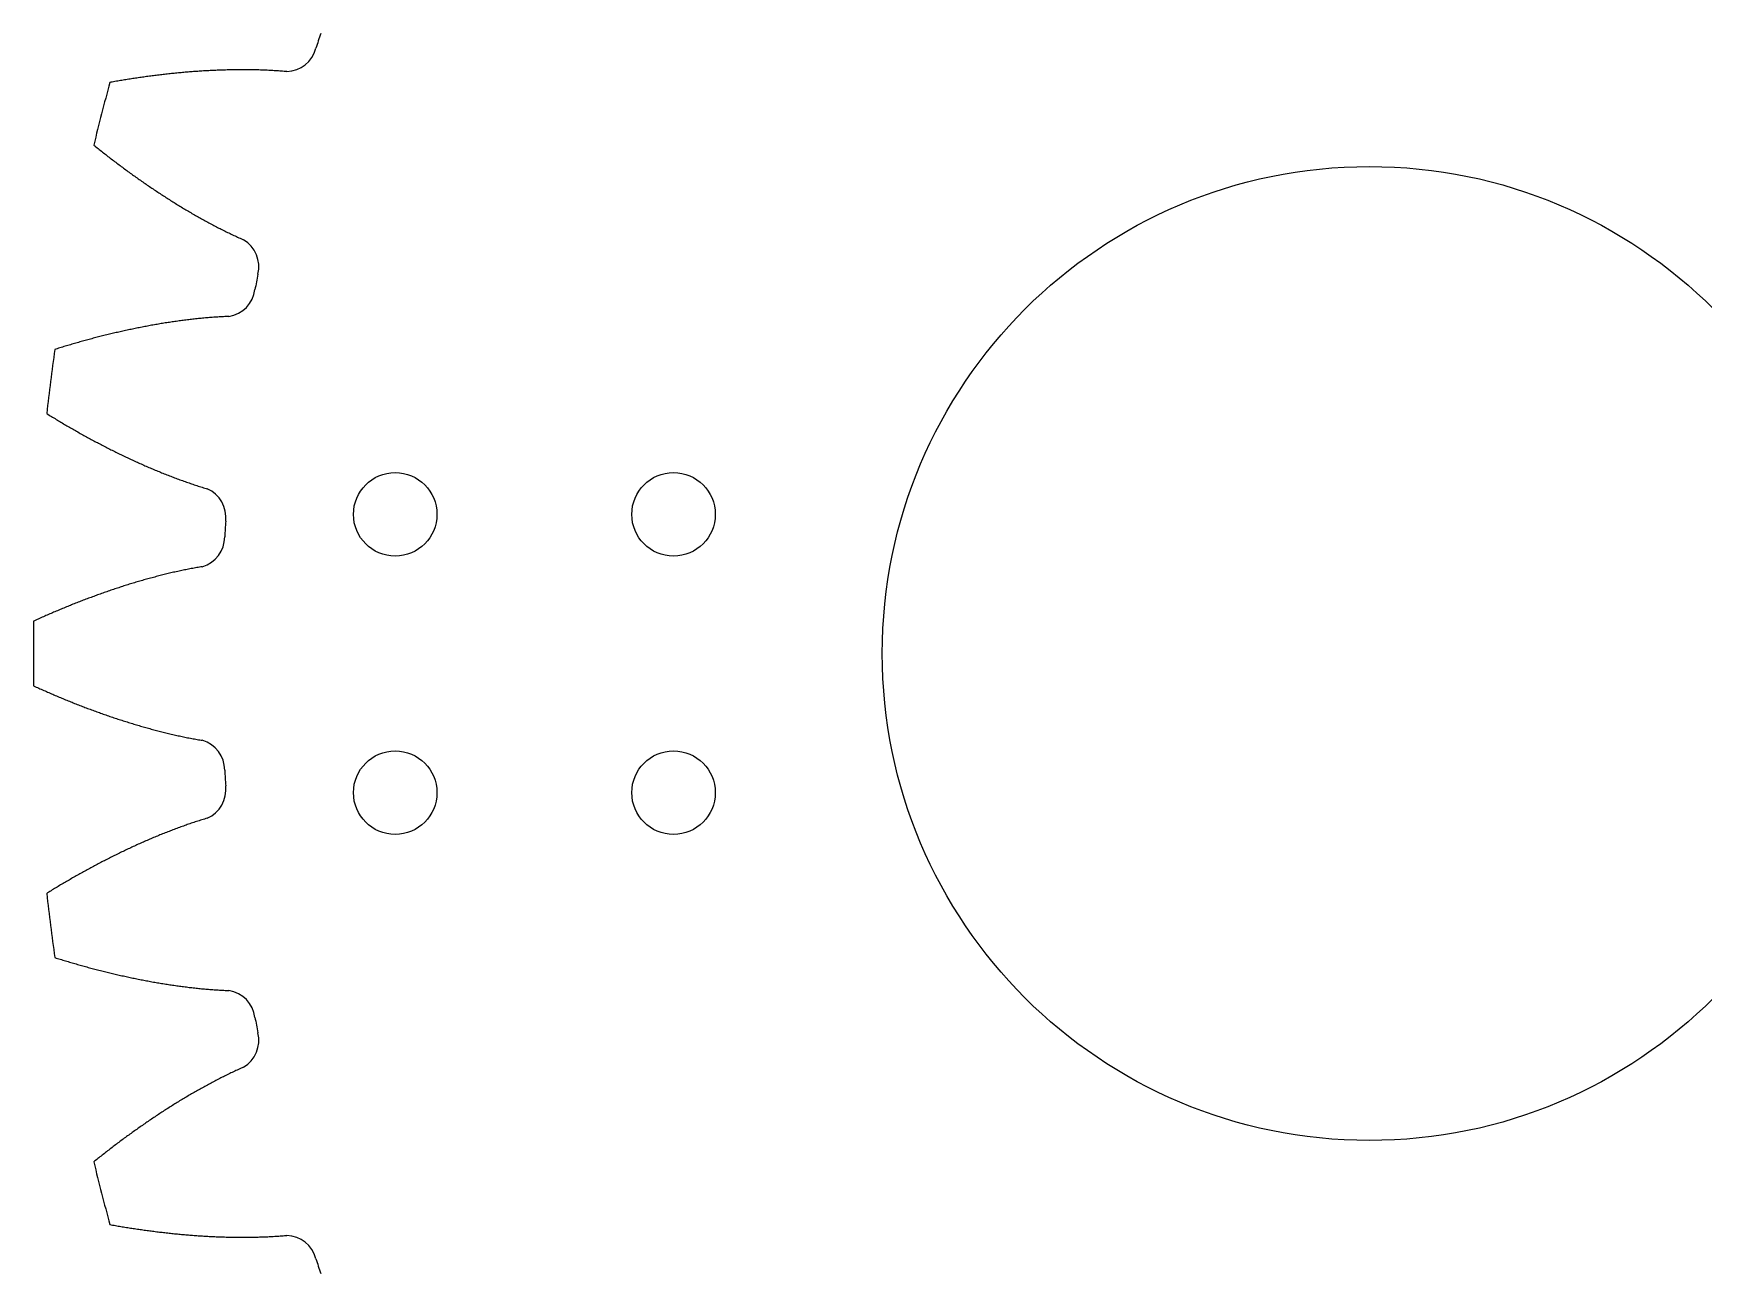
# Model space of a CAD drawing. Extents: x 72 to 228, y 22 to 178.
# Drawn here: x 72 to 132, y 77.7 to 122.3 of the extents above; entities that cross this region are included whole.
import ezdxf

# ---------------------------------------------------------------- set-up
doc = ezdxf.new("R2010")
doc.units = 0
doc.layers.get('0').update_dxf_attribs({"linetype": 'continuous'})

# ---------------------------------------------------------------- blocks, each defined once
blk = doc.blocks.new('CUT088')
at = {"color": 0}
for points in [[(81.104, 120.911), (81.054, 120.916), (81.004, 120.92), (80.954, 120.924), (80.904, 120.928), (80.854, 120.931), (80.805, 120.935), (80.755, 120.938), (80.705, 120.941), (80.655, 120.944), (80.605, 120.947), (80.555, 120.95), (80.505, 120.953), (80.455, 120.955), (80.405, 120.958), (80.355, 120.96), (80.305, 120.962), (80.255, 120.964), (80.205, 120.966), (80.155, 120.967), (80.105, 120.969), (80.055, 120.97), (80.005, 120.971), (79.955, 120.973), (79.905, 120.974), (79.855, 120.974), (79.805, 120.975), (79.755, 120.976), (79.705, 120.976), (79.655, 120.977), (79.605, 120.977), (79.555, 120.977), (79.505, 120.977), (79.455, 120.977), (79.405, 120.977), (79.355, 120.976), (79.305, 120.976), (79.255, 120.975), (79.205, 120.975), (79.155, 120.974), (79.105, 120.973), (79.055, 120.972), (79.006, 120.971), (78.956, 120.97), (78.906, 120.968), (78.856, 120.967), (78.806, 120.965), (78.756, 120.964), (78.706, 120.962), (78.656, 120.96), (78.606, 120.958), (78.556, 120.956), (78.506, 120.954), (78.456, 120.951), (78.406, 120.949), (78.356, 120.947), (78.306, 120.944), (78.256, 120.941), (78.206, 120.938), (78.156, 120.936), (78.106, 120.933), (78.056, 120.929), (78.007, 120.926), (77.957, 120.923), (77.907, 120.92), (77.857, 120.916), (77.807, 120.912), (77.757, 120.909), (77.707, 120.905), (77.657, 120.901), (77.608, 120.897), (77.558, 120.893), (77.508, 120.889), (77.458, 120.885), (77.408, 120.88), (77.359, 120.876), (77.309, 120.871), (77.259, 120.867), (77.209, 120.862), (77.159, 120.857), (77.11, 120.852), (77.06, 120.847), (77.01, 120.842), (76.96, 120.837), (76.911, 120.832), (76.861, 120.827), (76.811, 120.821), (76.762, 120.816), (76.712, 120.81), (76.662, 120.804), (76.613, 120.799), (76.563, 120.793), (76.513, 120.787), (76.464, 120.781), (76.414, 120.775), (76.364, 120.769), (76.315, 120.762), (76.265, 120.756), (76.216, 120.75), (76.166, 120.743), (76.116, 120.736), (76.067, 120.73), (76.017, 120.723), (75.968, 120.716), (75.918, 120.709), (75.869, 120.702), (75.819, 120.695), (75.77, 120.688), (75.72, 120.681), (75.671, 120.673), (75.621, 120.666), (75.572, 120.659), (75.523, 120.651), (75.473, 120.643), (75.424, 120.636), (75.374, 120.628), (75.325, 120.62), (75.276, 120.612), (75.226, 120.604), (75.177, 120.596), (75.128, 120.588), (75.078, 120.579), (75.029, 120.571), (74.98, 120.563), (74.93, 120.554), (74.881, 120.546), (74.832, 120.537), (74.783, 120.528), (74.748, 120.522)], [(74.17, 118.269), (74.209, 118.238), (74.248, 118.207), (74.287, 118.175), (74.326, 118.144), (74.365, 118.113), (74.404, 118.082), (74.443, 118.051), (74.482, 118.02), (74.522, 117.989), (74.561, 117.958), (74.6, 117.927), (74.64, 117.896), (74.679, 117.866), (74.719, 117.835), (74.758, 117.805), (74.798, 117.774), (74.838, 117.744), (74.877, 117.713), (74.917, 117.683), (74.957, 117.653), (74.997, 117.623), (75.037, 117.593), (75.077, 117.563), (75.117, 117.533), (75.157, 117.503), (75.197, 117.473), (75.237, 117.443), (75.277, 117.413), (75.318, 117.384), (75.358, 117.354), (75.398, 117.325), (75.439, 117.295), (75.479, 117.266), (75.52, 117.236), (75.56, 117.207), (75.601, 117.178), (75.642, 117.149), (75.682, 117.12), (75.723, 117.091), (75.764, 117.062), (75.805, 117.033), (75.846, 117.005), (75.887, 116.976), (75.928, 116.947), (75.969, 116.919), (76.01, 116.89), (76.051, 116.862), (76.092, 116.834), (76.134, 116.805), (76.175, 116.777), (76.216, 116.749), (76.258, 116.721), (76.299, 116.693), (76.341, 116.665), (76.382, 116.638), (76.424, 116.61), (76.466, 116.582), (76.507, 116.555), (76.549, 116.527), (76.591, 116.5), (76.633, 116.473), (76.675, 116.445), (76.717, 116.418), (76.759, 116.391), (76.801, 116.364), (76.843, 116.337), (76.885, 116.31), (76.927, 116.284), (76.97, 116.257), (77.012, 116.231), (77.054, 116.204), (77.097, 116.178), (77.139, 116.151), (77.182, 116.125), (77.225, 116.099), (77.267, 116.073), (77.31, 116.047), (77.353, 116.021), (77.396, 115.995), (77.439, 115.97), (77.482, 115.944), (77.525, 115.919), (77.568, 115.893), (77.611, 115.868), (77.654, 115.843), (77.697, 115.817), (77.74, 115.792), (77.784, 115.767), (77.827, 115.743), (77.871, 115.718), (77.914, 115.693), (77.958, 115.669), (78.001, 115.644), (78.045, 115.62), (78.089, 115.596), (78.132, 115.571), (78.176, 115.547), (78.22, 115.523), (78.264, 115.5), (78.308, 115.476), (78.352, 115.452), (78.396, 115.429), (78.441, 115.405), (78.485, 115.382), (78.529, 115.359), (78.573, 115.336), (78.618, 115.313), (78.662, 115.29), (78.707, 115.267), (78.752, 115.245), (78.796, 115.222), (78.841, 115.2), (78.886, 115.178), (78.931, 115.156), (78.975, 115.134), (79.02, 115.112), (79.065, 115.09), (79.111, 115.069), (79.156, 115.047), (79.201, 115.026), (79.246, 115.005), (79.292, 114.984), (79.337, 114.963), (79.383, 114.942), (79.428, 114.921), (79.474, 114.901), (79.519, 114.881), (79.551, 114.866)], [(79.026, 112.111), (78.976, 112.109), (78.926, 112.107), (78.876, 112.105), (78.826, 112.103), (78.776, 112.1), (78.726, 112.097), (78.676, 112.094), (78.626, 112.091), (78.577, 112.088), (78.527, 112.085), (78.477, 112.081), (78.427, 112.078), (78.377, 112.074), (78.327, 112.07), (78.277, 112.066), (78.228, 112.062), (78.178, 112.057), (78.128, 112.053), (78.078, 112.048), (78.028, 112.043), (77.979, 112.038), (77.929, 112.033), (77.879, 112.028), (77.829, 112.023), (77.78, 112.018), (77.73, 112.012), (77.68, 112.006), (77.631, 112.001), (77.581, 111.995), (77.531, 111.989), (77.482, 111.983), (77.432, 111.976), (77.383, 111.97), (77.333, 111.964), (77.283, 111.957), (77.234, 111.95), (77.184, 111.943), (77.135, 111.936), (77.085, 111.929), (77.036, 111.922), (76.986, 111.915), (76.937, 111.908), (76.888, 111.9), (76.838, 111.893), (76.789, 111.885), (76.739, 111.877), (76.69, 111.869), (76.641, 111.861), (76.591, 111.853), (76.542, 111.845), (76.493, 111.836), (76.443, 111.828), (76.394, 111.819), (76.345, 111.811), (76.296, 111.802), (76.246, 111.793), (76.197, 111.784), (76.148, 111.775), (76.099, 111.766), (76.05, 111.757), (76.001, 111.747), (75.952, 111.738), (75.902, 111.729), (75.853, 111.719), (75.804, 111.709), (75.755, 111.699), (75.706, 111.689), (75.657, 111.679), (75.608, 111.669), (75.559, 111.659), (75.51, 111.649), (75.462, 111.639), (75.413, 111.628), (75.364, 111.618), (75.315, 111.607), (75.266, 111.596), (75.217, 111.585), (75.168, 111.574), (75.12, 111.563), (75.071, 111.552), (75.022, 111.541), (74.973, 111.53), (74.925, 111.519), (74.876, 111.507), (74.827, 111.496), (74.779, 111.484), (74.73, 111.472), (74.682, 111.461), (74.633, 111.449), (74.584, 111.437), (74.536, 111.425), (74.487, 111.413), (74.439, 111.401), (74.39, 111.388), (74.342, 111.376), (74.294, 111.363), (74.245, 111.351), (74.197, 111.338), (74.148, 111.326), (74.1, 111.313), (74.052, 111.3), (74.003, 111.287), (73.955, 111.274), (73.907, 111.261), (73.859, 111.248), (73.81, 111.235), (73.762, 111.221), (73.714, 111.208), (73.666, 111.195), (73.618, 111.181), (73.57, 111.167), (73.522, 111.154), (73.474, 111.14), (73.425, 111.126), (73.377, 111.112), (73.329, 111.098), (73.281, 111.084), (73.234, 111.07), (73.186, 111.056), (73.138, 111.041), (73.09, 111.027), (73.042, 111.012), (72.994, 110.998), (72.946, 110.983), (72.898, 110.969), (72.851, 110.954), (72.803, 110.939), (72.769, 110.929)], [(72.478, 108.621), (72.52, 108.595), (72.563, 108.569), (72.606, 108.543), (72.648, 108.516), (72.691, 108.49), (72.734, 108.464), (72.777, 108.439), (72.819, 108.413), (72.862, 108.387), (72.905, 108.361), (72.948, 108.336), (72.991, 108.31), (73.034, 108.285), (73.077, 108.259), (73.12, 108.234), (73.163, 108.209), (73.207, 108.183), (73.25, 108.158), (73.293, 108.133), (73.336, 108.108), (73.38, 108.083), (73.423, 108.058), (73.466, 108.034), (73.51, 108.009), (73.553, 107.984), (73.597, 107.96), (73.641, 107.935), (73.684, 107.911), (73.728, 107.886), (73.772, 107.862), (73.815, 107.838), (73.859, 107.814), (73.903, 107.79), (73.947, 107.766), (73.991, 107.742), (74.035, 107.718), (74.079, 107.694), (74.123, 107.671), (74.167, 107.647), (74.211, 107.623), (74.255, 107.6), (74.299, 107.577), (74.343, 107.553), (74.388, 107.53), (74.432, 107.507), (74.476, 107.484), (74.521, 107.461), (74.565, 107.438), (74.61, 107.415), (74.654, 107.392), (74.699, 107.37), (74.743, 107.347), (74.788, 107.324), (74.833, 107.302), (74.877, 107.28), (74.922, 107.257), (74.967, 107.235), (75.012, 107.213), (75.057, 107.191), (75.102, 107.169), (75.147, 107.147), (75.192, 107.126), (75.237, 107.104), (75.282, 107.082), (75.327, 107.061), (75.372, 107.039), (75.417, 107.018), (75.463, 106.997), (75.508, 106.976), (75.553, 106.955), (75.599, 106.934), (75.644, 106.913), (75.69, 106.892), (75.735, 106.871), (75.781, 106.851), (75.826, 106.83), (75.872, 106.81), (75.918, 106.79), (75.963, 106.769), (76.009, 106.749), (76.055, 106.729), (76.101, 106.709), (76.147, 106.69), (76.193, 106.67), (76.239, 106.65), (76.285, 106.631), (76.331, 106.611), (76.377, 106.592), (76.423, 106.573), (76.469, 106.554), (76.516, 106.535), (76.562, 106.516), (76.608, 106.497), (76.655, 106.478), (76.701, 106.46), (76.747, 106.441), (76.794, 106.423), (76.841, 106.405), (76.887, 106.387), (76.934, 106.369), (76.98, 106.351), (77.027, 106.333), (77.074, 106.315), (77.121, 106.298), (77.168, 106.28), (77.215, 106.263), (77.262, 106.246), (77.309, 106.229), (77.356, 106.212), (77.403, 106.195), (77.45, 106.178), (77.497, 106.162), (77.544, 106.145), (77.591, 106.129), (77.639, 106.113), (77.686, 106.097), (77.734, 106.081), (77.781, 106.065), (77.828, 106.049), (77.876, 106.034), (77.924, 106.019), (77.971, 106.003), (78.019, 105.988), (78.067, 105.973), (78.114, 105.959), (78.162, 105.944), (78.21, 105.93), (78.244, 105.92)], [(78.068, 103.12), (78.018, 103.112), (77.969, 103.104), (77.92, 103.095), (77.871, 103.087), (77.821, 103.078), (77.772, 103.069), (77.723, 103.06), (77.674, 103.05), (77.625, 103.041), (77.576, 103.031), (77.527, 103.022), (77.478, 103.012), (77.429, 103.002), (77.38, 102.992), (77.331, 102.981), (77.282, 102.971), (77.233, 102.96), (77.184, 102.95), (77.135, 102.939), (77.087, 102.928), (77.038, 102.917), (76.989, 102.906), (76.94, 102.894), (76.892, 102.883), (76.843, 102.871), (76.794, 102.86), (76.746, 102.848), (76.697, 102.836), (76.649, 102.824), (76.6, 102.812), (76.552, 102.799), (76.503, 102.787), (76.455, 102.774), (76.407, 102.762), (76.358, 102.749), (76.31, 102.736), (76.262, 102.723), (76.213, 102.71), (76.165, 102.697), (76.117, 102.683), (76.069, 102.67), (76.021, 102.656), (75.973, 102.643), (75.924, 102.629), (75.876, 102.615), (75.828, 102.601), (75.78, 102.587), (75.732, 102.573), (75.685, 102.559), (75.637, 102.545), (75.589, 102.53), (75.541, 102.516), (75.493, 102.501), (75.445, 102.486), (75.398, 102.471), (75.35, 102.456), (75.302, 102.441), (75.255, 102.426), (75.207, 102.411), (75.159, 102.396), (75.112, 102.38), (75.064, 102.365), (75.017, 102.349), (74.969, 102.333), (74.922, 102.318), (74.874, 102.302), (74.827, 102.286), (74.78, 102.27), (74.732, 102.254), (74.685, 102.237), (74.638, 102.221), (74.591, 102.205), (74.543, 102.188), (74.496, 102.172), (74.449, 102.155), (74.402, 102.138), (74.355, 102.121), (74.308, 102.104), (74.261, 102.087), (74.214, 102.07), (74.167, 102.053), (74.12, 102.036), (74.073, 102.018), (74.026, 102.001), (73.979, 101.983), (73.933, 101.966), (73.886, 101.948), (73.839, 101.93), (73.792, 101.913), (73.746, 101.895), (73.699, 101.877), (73.652, 101.858), (73.606, 101.84), (73.559, 101.822), (73.513, 101.804), (73.466, 101.785), (73.42, 101.767), (73.373, 101.748), (73.327, 101.73), (73.281, 101.711), (73.234, 101.692), (73.188, 101.673), (73.142, 101.654), (73.096, 101.635), (73.049, 101.616), (73.003, 101.597), (72.957, 101.578), (72.911, 101.558), (72.865, 101.539), (72.819, 101.52), (72.773, 101.5), (72.727, 101.48), (72.681, 101.461), (72.635, 101.441), (72.589, 101.421), (72.543, 101.401), (72.497, 101.381), (72.451, 101.361), (72.406, 101.341), (72.36, 101.321), (72.314, 101.301), (72.269, 101.28), (72.223, 101.26), (72.177, 101.239), (72.132, 101.219), (72.086, 101.198), (72.041, 101.177), (72.009, 101.163)], [(72.009, 98.837), (72.054, 98.816), (72.1, 98.796), (72.145, 98.775), (72.191, 98.755), (72.237, 98.734), (72.282, 98.714), (72.328, 98.693), (72.374, 98.673), (72.419, 98.653), (72.465, 98.633), (72.511, 98.613), (72.557, 98.593), (72.603, 98.573), (72.649, 98.553), (72.694, 98.533), (72.74, 98.514), (72.786, 98.494), (72.832, 98.475), (72.879, 98.455), (72.925, 98.436), (72.971, 98.416), (73.017, 98.397), (73.063, 98.378), (73.109, 98.359), (73.156, 98.34), (73.202, 98.321), (73.248, 98.302), (73.294, 98.283), (73.341, 98.265), (73.387, 98.246), (73.434, 98.228), (73.48, 98.209), (73.527, 98.191), (73.573, 98.172), (73.62, 98.154), (73.666, 98.136), (73.713, 98.118), (73.76, 98.1), (73.806, 98.082), (73.853, 98.064), (73.9, 98.047), (73.947, 98.029), (73.993, 98.011), (74.04, 97.994), (74.087, 97.976), (74.134, 97.959), (74.181, 97.942), (74.228, 97.925), (74.275, 97.908), (74.322, 97.891), (74.369, 97.874), (74.416, 97.857), (74.463, 97.84), (74.51, 97.824), (74.557, 97.807), (74.605, 97.79), (74.652, 97.774), (74.699, 97.758), (74.746, 97.742), (74.794, 97.725), (74.841, 97.709), (74.889, 97.693), (74.936, 97.678), (74.983, 97.662), (75.031, 97.646), (75.078, 97.631), (75.126, 97.615), (75.174, 97.6), (75.221, 97.584), (75.269, 97.569), (75.316, 97.554), (75.364, 97.539), (75.412, 97.524), (75.46, 97.509), (75.507, 97.495), (75.555, 97.48), (75.603, 97.466), (75.651, 97.451), (75.699, 97.437), (75.747, 97.423), (75.795, 97.409), (75.843, 97.394), (75.891, 97.381), (75.939, 97.367), (75.987, 97.353), (76.035, 97.339), (76.083, 97.326), (76.131, 97.313), (76.18, 97.299), (76.228, 97.286), (76.276, 97.273), (76.324, 97.26), (76.373, 97.247), (76.421, 97.235), (76.469, 97.222), (76.518, 97.209), (76.566, 97.197), (76.615, 97.185), (76.663, 97.173), (76.712, 97.161), (76.76, 97.149), (76.809, 97.137), (76.858, 97.125), (76.906, 97.114), (76.955, 97.102), (77.004, 97.091), (77.052, 97.08), (77.101, 97.069), (77.15, 97.058), (77.199, 97.047), (77.248, 97.036), (77.296, 97.026), (77.345, 97.016), (77.394, 97.005), (77.443, 96.995), (77.492, 96.985), (77.541, 96.975), (77.59, 96.966), (77.639, 96.956), (77.688, 96.947), (77.738, 96.937), (77.787, 96.928), (77.836, 96.919), (77.885, 96.911), (77.934, 96.902), (77.984, 96.894), (78.033, 96.885), (78.068, 96.88)], [(78.244, 94.08), (78.196, 94.066), (78.148, 94.052), (78.1, 94.037), (78.052, 94.022), (78.005, 94.007), (77.957, 93.992), (77.909, 93.977), (77.862, 93.962), (77.814, 93.946), (77.767, 93.93), (77.719, 93.915), (77.672, 93.899), (77.625, 93.883), (77.577, 93.866), (77.53, 93.85), (77.483, 93.834), (77.436, 93.817), (77.389, 93.8), (77.342, 93.783), (77.295, 93.766), (77.248, 93.749), (77.201, 93.732), (77.154, 93.715), (77.107, 93.697), (77.06, 93.68), (77.013, 93.662), (76.967, 93.644), (76.92, 93.626), (76.873, 93.608), (76.827, 93.59), (76.78, 93.572), (76.734, 93.553), (76.687, 93.535), (76.641, 93.516), (76.594, 93.497), (76.548, 93.479), (76.502, 93.46), (76.456, 93.441), (76.409, 93.421), (76.363, 93.402), (76.317, 93.383), (76.271, 93.363), (76.225, 93.344), (76.179, 93.324), (76.133, 93.305), (76.087, 93.285), (76.041, 93.265), (75.996, 93.245), (75.95, 93.225), (75.904, 93.204), (75.858, 93.184), (75.813, 93.164), (75.767, 93.143), (75.722, 93.122), (75.676, 93.102), (75.631, 93.081), (75.585, 93.06), (75.54, 93.039), (75.495, 93.018), (75.449, 92.997), (75.404, 92.975), (75.359, 92.954), (75.314, 92.933), (75.268, 92.911), (75.223, 92.89), (75.178, 92.868), (75.133, 92.846), (75.088, 92.824), (75.043, 92.802), (74.999, 92.78), (74.954, 92.758), (74.909, 92.736), (74.864, 92.714), (74.819, 92.691), (74.775, 92.669), (74.73, 92.646), (74.686, 92.624), (74.641, 92.601), (74.596, 92.578), (74.552, 92.555), (74.508, 92.532), (74.463, 92.509), (74.419, 92.486), (74.375, 92.463), (74.33, 92.44), (74.286, 92.417), (74.242, 92.393), (74.198, 92.37), (74.154, 92.346), (74.11, 92.322), (74.066, 92.299), (74.022, 92.275), (73.978, 92.251), (73.934, 92.227), (73.89, 92.203), (73.846, 92.179), (73.802, 92.155), (73.759, 92.131), (73.715, 92.106), (73.671, 92.082), (73.628, 92.057), (73.584, 92.033), (73.54, 92.008), (73.497, 91.984), (73.454, 91.959), (73.41, 91.934), (73.367, 91.909), (73.323, 91.884), (73.28, 91.859), (73.237, 91.834), (73.194, 91.809), (73.151, 91.784), (73.107, 91.759), (73.064, 91.733), (73.021, 91.708), (72.978, 91.682), (72.935, 91.657), (72.892, 91.631), (72.849, 91.605), (72.807, 91.58), (72.764, 91.554), (72.721, 91.528), (72.678, 91.502), (72.636, 91.476), (72.593, 91.45), (72.55, 91.424), (72.508, 91.397), (72.478, 91.379)], [(72.769, 89.071), (72.817, 89.056), (72.865, 89.042), (72.913, 89.027), (72.961, 89.012), (73.008, 88.998), (73.056, 88.983), (73.104, 88.969), (73.152, 88.954), (73.2, 88.94), (73.248, 88.926), (73.296, 88.912), (73.344, 88.898), (73.392, 88.884), (73.44, 88.87), (73.488, 88.856), (73.536, 88.842), (73.584, 88.829), (73.632, 88.815), (73.68, 88.801), (73.728, 88.788), (73.777, 88.775), (73.825, 88.761), (73.873, 88.748), (73.921, 88.735), (73.97, 88.722), (74.018, 88.709), (74.066, 88.696), (74.114, 88.683), (74.163, 88.671), (74.211, 88.658), (74.26, 88.645), (74.308, 88.633), (74.356, 88.62), (74.405, 88.608), (74.453, 88.596), (74.502, 88.584), (74.55, 88.572), (74.599, 88.56), (74.647, 88.548), (74.696, 88.536), (74.745, 88.524), (74.793, 88.512), (74.842, 88.501), (74.891, 88.489), (74.939, 88.478), (74.988, 88.467), (75.037, 88.455), (75.085, 88.444), (75.134, 88.433), (75.183, 88.422), (75.232, 88.411), (75.281, 88.401), (75.329, 88.39), (75.378, 88.379), (75.427, 88.369), (75.476, 88.358), (75.525, 88.348), (75.574, 88.338), (75.623, 88.328), (75.672, 88.318), (75.721, 88.308), (75.77, 88.298), (75.819, 88.288), (75.868, 88.278), (75.917, 88.269), (75.966, 88.259), (76.015, 88.25), (76.064, 88.24), (76.114, 88.231), (76.163, 88.222), (76.212, 88.213), (76.261, 88.204), (76.31, 88.195), (76.36, 88.187), (76.409, 88.178), (76.458, 88.17), (76.507, 88.161), (76.557, 88.153), (76.606, 88.145), (76.655, 88.137), (76.705, 88.129), (76.754, 88.121), (76.803, 88.113), (76.853, 88.105), (76.902, 88.098), (76.952, 88.09), (77.001, 88.083), (77.051, 88.076), (77.1, 88.068), (77.15, 88.061), (77.199, 88.055), (77.249, 88.048), (77.298, 88.041), (77.348, 88.035), (77.397, 88.028), (77.447, 88.022), (77.497, 88.016), (77.546, 88.009), (77.596, 88.003), (77.646, 87.998), (77.695, 87.992), (77.745, 87.986), (77.795, 87.981), (77.844, 87.975), (77.894, 87.97), (77.944, 87.965), (77.994, 87.96), (78.043, 87.955), (78.093, 87.951), (78.143, 87.946), (78.193, 87.942), (78.242, 87.937), (78.292, 87.933), (78.342, 87.929), (78.392, 87.925), (78.442, 87.921), (78.492, 87.918), (78.542, 87.914), (78.591, 87.911), (78.641, 87.908), (78.691, 87.905), (78.741, 87.902), (78.791, 87.899), (78.841, 87.897), (78.891, 87.894), (78.941, 87.892), (78.991, 87.89), (79.026, 87.889)], [(79.551, 85.134), (79.506, 85.113), (79.46, 85.093), (79.414, 85.073), (79.369, 85.052), (79.323, 85.031), (79.278, 85.01), (79.233, 84.989), (79.187, 84.968), (79.142, 84.947), (79.097, 84.925), (79.052, 84.903), (79.007, 84.882), (78.962, 84.86), (78.917, 84.838), (78.872, 84.816), (78.828, 84.793), (78.783, 84.771), (78.738, 84.748), (78.694, 84.726), (78.649, 84.703), (78.605, 84.68), (78.56, 84.657), (78.516, 84.634), (78.472, 84.611), (78.427, 84.588), (78.383, 84.564), (78.339, 84.541), (78.295, 84.517), (78.251, 84.493), (78.207, 84.469), (78.163, 84.445), (78.119, 84.421), (78.076, 84.397), (78.032, 84.373), (77.988, 84.349), (77.945, 84.324), (77.901, 84.299), (77.858, 84.275), (77.814, 84.25), (77.771, 84.225), (77.727, 84.2), (77.684, 84.175), (77.641, 84.15), (77.598, 84.125), (77.555, 84.099), (77.512, 84.074), (77.469, 84.048), (77.426, 84.023), (77.383, 83.997), (77.34, 83.971), (77.297, 83.945), (77.255, 83.919), (77.212, 83.893), (77.169, 83.867), (77.127, 83.841), (77.084, 83.814), (77.042, 83.788), (76.999, 83.762), (76.957, 83.735), (76.915, 83.708), (76.873, 83.682), (76.83, 83.655), (76.788, 83.628), (76.746, 83.601), (76.704, 83.574), (76.662, 83.546), (76.62, 83.519), (76.578, 83.492), (76.537, 83.465), (76.495, 83.437), (76.453, 83.409), (76.411, 83.382), (76.37, 83.354), (76.328, 83.326), (76.287, 83.298), (76.245, 83.27), (76.204, 83.242), (76.163, 83.214), (76.121, 83.186), (76.08, 83.158), (76.039, 83.13), (75.998, 83.101), (75.957, 83.073), (75.915, 83.044), (75.874, 83.016), (75.834, 82.987), (75.793, 82.958), (75.752, 82.929), (75.711, 82.9), (75.67, 82.871), (75.63, 82.842), (75.589, 82.813), (75.548, 82.784), (75.508, 82.755), (75.467, 82.725), (75.427, 82.696), (75.386, 82.667), (75.346, 82.637), (75.306, 82.608), (75.265, 82.578), (75.225, 82.548), (75.185, 82.518), (75.145, 82.488), (75.105, 82.459), (75.065, 82.429), (75.025, 82.398), (74.985, 82.368), (74.945, 82.338), (74.905, 82.308), (74.866, 82.278), (74.826, 82.247), (74.786, 82.217), (74.747, 82.186), (74.707, 82.156), (74.668, 82.125), (74.628, 82.094), (74.589, 82.064), (74.549, 82.033), (74.51, 82.002), (74.471, 81.971), (74.431, 81.94), (74.392, 81.909), (74.353, 81.878), (74.314, 81.847), (74.275, 81.815), (74.236, 81.784), (74.197, 81.753), (74.17, 81.731)], [(74.748, 79.478), (74.797, 79.469), (74.847, 79.461), (74.896, 79.452), (74.945, 79.443), (74.994, 79.435), (75.044, 79.426), (75.093, 79.418), (75.142, 79.41), (75.192, 79.402), (75.241, 79.394), (75.29, 79.386), (75.34, 79.378), (75.389, 79.37), (75.438, 79.362), (75.488, 79.354), (75.537, 79.347), (75.587, 79.339), (75.636, 79.332), (75.686, 79.324), (75.735, 79.317), (75.785, 79.31), (75.834, 79.303), (75.884, 79.296), (75.933, 79.289), (75.983, 79.282), (76.032, 79.275), (76.082, 79.268), (76.131, 79.262), (76.181, 79.255), (76.23, 79.248), (76.28, 79.242), (76.33, 79.236), (76.379, 79.229), (76.429, 79.223), (76.478, 79.217), (76.528, 79.211), (76.578, 79.205), (76.627, 79.2), (76.677, 79.194), (76.727, 79.188), (76.776, 79.183), (76.826, 79.177), (76.876, 79.172), (76.926, 79.166), (76.975, 79.161), (77.025, 79.156), (77.075, 79.151), (77.124, 79.146), (77.174, 79.141), (77.224, 79.137), (77.274, 79.132), (77.324, 79.127), (77.373, 79.123), (77.423, 79.118), (77.473, 79.114), (77.523, 79.11), (77.573, 79.106), (77.622, 79.102), (77.672, 79.098), (77.722, 79.094), (77.772, 79.09), (77.822, 79.086), (77.872, 79.083), (77.922, 79.079), (77.972, 79.076), (78.021, 79.073), (78.071, 79.07), (78.121, 79.067), (78.171, 79.064), (78.221, 79.061), (78.271, 79.058), (78.321, 79.055), (78.371, 79.053), (78.421, 79.05), (78.471, 79.048), (78.521, 79.046), (78.571, 79.043), (78.621, 79.041), (78.671, 79.039), (78.721, 79.038), (78.771, 79.036), (78.82, 79.034), (78.87, 79.033), (78.92, 79.031), (78.97, 79.03), (79.02, 79.029), (79.07, 79.028), (79.12, 79.027), (79.17, 79.026), (79.22, 79.025), (79.27, 79.024), (79.32, 79.024), (79.37, 79.023), (79.42, 79.023), (79.47, 79.023), (79.52, 79.023), (79.57, 79.023), (79.62, 79.023), (79.67, 79.023), (79.72, 79.024), (79.77, 79.024), (79.82, 79.025), (79.87, 79.026), (79.92, 79.027), (79.97, 79.028), (80.02, 79.029), (80.07, 79.03), (80.12, 79.032), (80.17, 79.033), (80.22, 79.035), (80.27, 79.037), (80.32, 79.039), (80.37, 79.041), (80.42, 79.043), (80.47, 79.045), (80.52, 79.048), (80.57, 79.051), (80.62, 79.053), (80.67, 79.056), (80.72, 79.06), (80.769, 79.063), (80.819, 79.066), (80.869, 79.07), (80.919, 79.073), (80.969, 79.077), (81.019, 79.081), (81.069, 79.086), (81.104, 79.089)]]:
    blk.add_lwpolyline(points, dxfattribs=at)
for centre, radius in [((120, 100), 17.5), ((85, 105), 1.5), ((95, 105), 1.5), ((85, 95), 1.5), ((95, 95), 1.5)]:
    blk.add_circle(centre, radius, dxfattribs=at)
for centre, radius, start, end in [((150, 100), 71.25, 161.77453, 162.22547), ((81.063, 122.036), 1.125, -87.92216, -14.67172), ((150, 100), 78, 164.74574, 166.45426), ((78.974, 113.901), 1.125, -14.12826, 59.12244), ((150, 100), 71.25, 168.97453, 169.42547), ((78.845, 113.222), 1.125, -80.72216, -7.47172), ((150, 100), 78, 171.94574, 173.65426), ((77.792, 104.889), 1.125, -6.92826, 66.32244), ((150, 100), 71.25, 176.17453, 176.62547), ((77.749, 104.199), 1.125, -73.52216, -0.27172), ((150, 100), 78, 179.14574, -179.14574), ((77.749, 95.801), 1.125, 0.27174, 73.52244), ((150, 100), 71.25, -176.62547, -176.17453), ((77.792, 95.111), 1.125, -66.32216, 6.92828), ((150, 100), 78, -173.65426, -171.94574), ((78.845, 86.778), 1.125, 7.47174, 80.72244), ((150, 100), 71.25, -169.42547, -168.97453), ((78.974, 86.099), 1.125, -59.12216, 14.12828), ((150, 100), 78, -166.45426, -164.74574), ((81.063, 77.964), 1.125, 14.67174, 87.92244), ((150, 100), 71.25, -162.22547, -161.77453)]:
    blk.add_arc(centre, radius, start, end, dxfattribs=at)

msp = doc.modelspace()

# ---------------------------------------------------------------- block references
at = {"color": 0}
msp.add_blockref('CUT088', (0, 0), dxfattribs=at)

doc.saveas('drawing.dxf')
